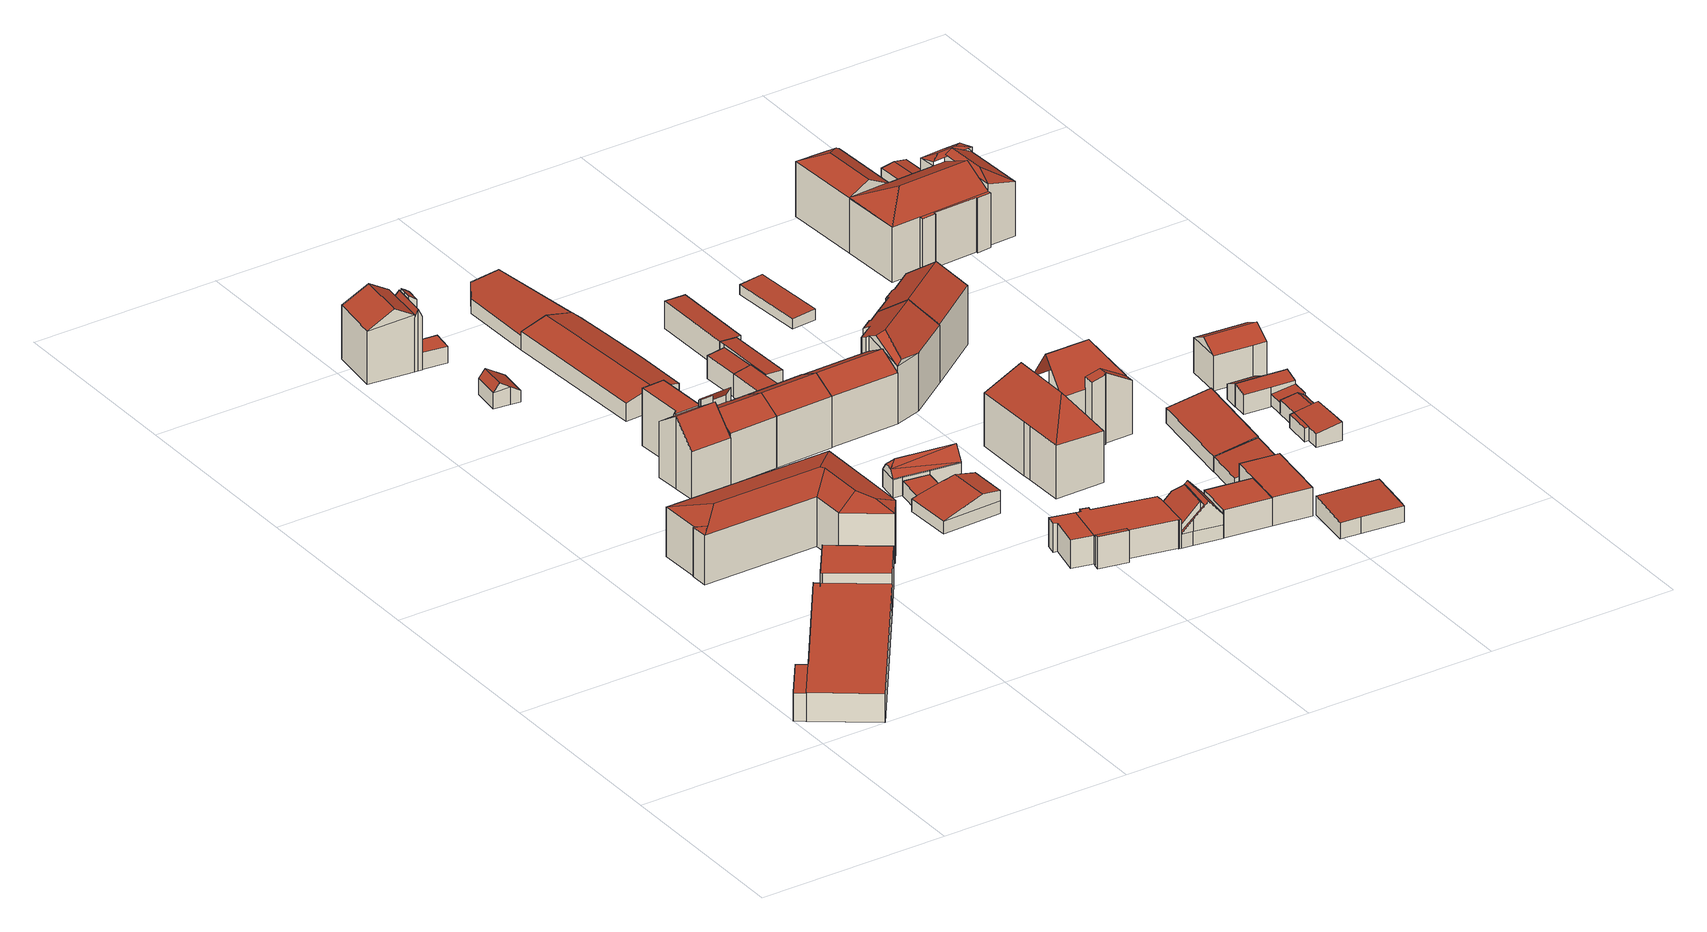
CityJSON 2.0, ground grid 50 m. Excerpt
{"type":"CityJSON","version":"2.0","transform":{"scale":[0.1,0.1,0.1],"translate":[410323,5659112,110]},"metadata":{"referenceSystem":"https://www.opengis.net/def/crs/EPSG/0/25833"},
"CityObjects":{
"building1":{"type":"Building","attributes":{"Gemeindeschluessel":14612000,"Geometrietyp2DReferenz":"3000","function":"31001_9998","roofType":"9999"},"children":["building1-1","building1-2","building1-3"]},
"building1-1":{"type":"BuildingPart","attributes":{"Dachtyp_tdc":"tdcPolyFlatRoof","Dachneigung":0,"QualitaetDacherkennung":51,"Geometrietyp2DReferenz":"3000","measuredHeight":7.37,"roofType":"1000"},"parents":["building1"],"geometry":[{"type":"MultiSurface","lod":"2","boundaries":[[[0,1,2,3]],[[1,4,5,2]],[[4,6,7,5]],[[6,4,1,0]],[[3,2,5,7]]],"semantics":{"surfaces":[{"type":"WallSurface"},{"type":"RoofSurface"},{"type":"GroundSurface"}],"values":[0,0,0,1,2]}}]},
"building1-2":{"type":"BuildingPart","attributes":{"Dachtyp_tdc":"tdcPolyFlatRoof","Dachneigung":0,"QualitaetDacherkennung":55,"Geometrietyp2DReferenz":"3000","measuredHeight":10.29,"roofType":"1000"},"parents":["building1"],"geometry":[{"type":"MultiSurface","lod":"2","boundaries":[[[8,9,10,11,12]],[[9,13,14,10]],[[13,15,16,17,14]],[[15,13,9,8]],[[11,10,14,17]]],"semantics":{"surfaces":[{"type":"WallSurface"},{"type":"RoofSurface"},{"type":"GroundSurface"}],"values":[0,0,0,1,2]}}]},
"building1-3":{"type":"BuildingPart","attributes":{"Dachtyp_tdc":"tdcPolyFlatRoof","Dachneigung":0,"QualitaetDacherkennung":50,"Geometrietyp2DReferenz":"3000","measuredHeight":7.53,"roofType":"1000"},"parents":["building1"],"geometry":[{"type":"MultiSurface","lod":"2","boundaries":[[[18,12,11,19]],[[16,20,21,17]],[[20,22,0,3,21]],[[23,18,19,7,6]],[[23,22,20,16,12,18]],[[19,11,17,21,3,7]]],"semantics":{"surfaces":[{"type":"WallSurface"},{"type":"RoofSurface"},{"type":"GroundSurface"}],"values":[0,0,0,0,1,2]}}]},
"building2":{"type":"Building","attributes":{"Dachtyp_tdc":"tdcFreeFormRoof","Gemeindeschluessel":14612000,"Dachneigung":15.35,"QualitaetDacherkennung":19,"Geometrietyp2DReferenz":"3000","measuredHeight":15.21,"function":"31001_9998","roofType":"5000"},"geometry":[{"type":"Solid","lod":"2","boundaries":[[[[24,25,26,27]],[[25,28,29,26]],[[28,30,31,29]],[[30,32,33,31]],[[32,34,35,33]],[[34,36,37,35]],[[36,38,39,37]],[[38,40,41,39]],[[42,43,38,36]],[[42,36,34]],[[44,45,46,43,42,34,32]],[[47,44,32,30]],[[48,47,30,28]],[[48,28,25]],[[45,44,47,48,25,24]],[[46,45,24,40]],[[43,46,40,38]],[[41,27,26,29,31,33,35,37,39]],[[40,24,27,41]]]],"semantics":{"surfaces":[{"type":"WallSurface"},{"type":"RoofSurface"},{"type":"GroundSurface"}],"values":[[0,0,0,0,0,0,0,0,1,1,1,1,1,1,1,1,1,2,0]]}}]},
"building3":{"type":"Building","attributes":{"Gemeindeschluessel":14612000,"Geometrietyp2DReferenz":"3000","function":"31001_9998","roofType":"9999"},"children":["building3-1","building3-2","building3-3"]},
"building3-1":{"type":"BuildingPart","attributes":{"Dachtyp_tdc":"tdcPolyFlatRoof","Dachneigung":35.26,"QualitaetDacherkennung":48,"Geometrietyp2DReferenz":"3000","measuredHeight":16.15,"roofType":"2100"},"parents":["building3"],"geometry":[{"type":"MultiSurface","lod":"2","boundaries":[[[49,50,51,52]],[[50,53,54,51]],[[53,55,56,57,54]],[[58,49,52,59]],[[58,55,53,50,49]],[[52,51,54,57,59]]],"semantics":{"surfaces":[{"type":"WallSurface"},{"type":"RoofSurface"},{"type":"GroundSurface"}],"values":[0,0,0,0,1,2]}}]},
"building3-2":{"type":"BuildingPart","attributes":{"Dachtyp_tdc":"tdcFreeFormRoof","Dachneigung":66.7,"QualitaetDacherkennung":34,"Geometrietyp2DReferenz":"3000","measuredHeight":16.42,"roofType":"5000"},"parents":["building3"],"geometry":[{"type":"MultiSurface","lod":"2","boundaries":[[[56,60,61,57]],[[60,62,63,61]],[[62,64,65,63]],[[66,67,59,68]],[[62,60,56,67,69]],[[67,66,69]],[[66,64,62,69]],[[59,57,61,63,65,68]]],"semantics":{"surfaces":[{"type":"WallSurface"},{"type":"RoofSurface"},{"type":"GroundSurface"}],"values":[0,0,0,0,1,1,1,2]}}]},
"building3-3":{"type":"BuildingPart","attributes":{"Dachtyp_tdc":"tdcGableRoof","Dachneigung":29.43,"QualitaetDacherkennung":71,"Geometrietyp2DReferenz":"3000","measuredHeight":18.12,"roofType":"3100"},"parents":["building3"],"geometry":[{"type":"MultiSurface","lod":"2","boundaries":[[[70,71,72,65,64]],[[71,73,74,72]],[[73,75,76,74]],[[71,70,77]],[[75,73,78]],[[70,75,78,77]],[[73,71,77,78]],[[76,68,65,72,74]]],"semantics":{"surfaces":[{"type":"WallSurface"},{"type":"RoofSurface"},{"type":"GroundSurface"}],"values":[0,0,0,0,0,1,1,2]}}]},
"building4":{"type":"Building","attributes":{"Dachtyp_tdc":"tdcFreeFormRoof","Gemeindeschluessel":14612000,"Dachneigung":32.2,"QualitaetDacherkennung":7,"Geometrietyp2DReferenz":"3000","measuredHeight":6.51,"function":"31001_9998","roofType":"5000"},"geometry":[{"type":"Solid","lod":"2","boundaries":[[[[79,80,81,82]],[[80,83,84,81]],[[83,85,86,84]],[[85,87,88,86]],[[87,79,82,88]],[[89,90,85,83]],[[80,79,87,90,89]],[[83,80,89]],[[87,85,90]],[[82,81,84,86,88]]]],"semantics":{"surfaces":[{"type":"WallSurface"},{"type":"RoofSurface"},{"type":"GroundSurface"}],"values":[[0,0,0,0,0,1,1,0,0,2]]}}]},
"building5":{"type":"Building","attributes":{"Gemeindeschluessel":14612000,"Geometrietyp2DReferenz":"3000","function":"31001_9998","roofType":"9999"},"children":["building5-1","building5-2"]},
"building5-1":{"type":"BuildingPart","attributes":{"Dachtyp_tdc":"tdcGableRoof","Dachneigung":48.45,"QualitaetDacherkennung":55,"Geometrietyp2DReferenz":"3000","measuredHeight":19.31,"roofType":"3100"},"parents":["building5"],"geometry":[{"type":"MultiSurface","lod":"2","boundaries":[[[91,92,93,94]],[[92,95,96,93]],[[95,97,98,96]],[[97,99,100,98]],[[99,101,102,100]],[[101,103,104,102]],[[103,105,106,104]],[[105,107,108,106]],[[103,101,99,97]],[[97,95,92,91,107,105,103]],[[94,93,96,98,100,102,104,106,108]]],"semantics":{"surfaces":[{"type":"WallSurface"},{"type":"RoofSurface"},{"type":"GroundSurface"}],"values":[0,0,0,0,0,0,0,0,1,1,2]}}]},
"building5-2":{"type":"BuildingPart","attributes":{"Dachtyp_tdc":"tdcPolyFlatRoof","Dachneigung":0,"QualitaetDacherkennung":70,"Geometrietyp2DReferenz":"3000","measuredHeight":15.2,"roofType":"1000"},"parents":["building5"],"geometry":[{"type":"MultiSurface","lod":"2","boundaries":[[[109,110,111,112]],[[110,113,91,94,111]],[[114,115,116,108,107]],[[115,117,118,116]],[[117,109,112,118]],[[117,115,114,113,110,109]],[[112,111,94,108,116,118]]],"semantics":{"surfaces":[{"type":"WallSurface"},{"type":"RoofSurface"},{"type":"GroundSurface"}],"values":[0,0,0,0,0,1,2]}}]},
"building6":{"type":"Building","attributes":{"Dachtyp_tdc":"tdcPolyFlatRoof","Gemeindeschluessel":14612000,"Dachneigung":0,"QualitaetDacherkennung":49,"Geometrietyp2DReferenz":"3000","measuredHeight":4.48,"function":"31001_9998","roofType":"1000"},"geometry":[{"type":"Solid","lod":"2","boundaries":[[[[119,120,121,122]],[[120,123,124,121]],[[123,125,126,124]],[[125,127,128,126]],[[127,129,130,128]],[[129,119,122,130]],[[129,127,125,123,120,119]],[[122,121,124,126,128,130]]]],"semantics":{"surfaces":[{"type":"WallSurface"},{"type":"RoofSurface"},{"type":"GroundSurface"}],"values":[[0,0,0,0,0,0,1,2]]}}]},
"building7":{"type":"Building","attributes":{"Gemeindeschluessel":14612000,"Geometrietyp2DReferenz":"3000","function":"31001_9998","roofType":"9999"},"children":["building7-1","building7-2"]},
"building7-1":{"type":"BuildingPart","attributes":{"Dachtyp_tdc":"tdcGableRoof","Dachneigung":29.51,"QualitaetDacherkennung":68,"Geometrietyp2DReferenz":"3000","measuredHeight":17.12,"roofType":"3100"},"parents":["building7"],"geometry":[{"type":"MultiSurface","lod":"2","boundaries":[[[131,132,133,134]],[[135,136,137,138]],[[136,139,140,137]],[[139,131,134,140]],[[139,141,142,131]],[[143,144,142,141,145]],[[136,145,141,139]],[[135,143,145,136]],[[131,142,144,132]],[[134,133,138,137,140]]],"semantics":{"surfaces":[{"type":"WallSurface"},{"type":"RoofSurface"},{"type":"GroundSurface"}],"values":[0,0,0,0,1,1,0,0,0,2]}}]},
"building7-2":{"type":"BuildingPart","attributes":{"Dachtyp_tdc":"tdcPolyFlatRoof","Dachneigung":58.01,"QualitaetDacherkennung":42,"Geometrietyp2DReferenz":"3000","measuredHeight":17.33,"roofType":"2100"},"parents":["building7"],"geometry":[{"type":"MultiSurface","lod":"2","boundaries":[[[146,147,148,133,132,144]],[[147,149,150,148]],[[149,151,152,150]],[[151,153,154,152]],[[153,155,156,154]],[[155,157,143,135,138,156]],[[155,153,151,149,147,146,157]],[[138,133,148,150,152,154,156]]],"semantics":{"surfaces":[{"type":"WallSurface"},{"type":"RoofSurface"},{"type":"GroundSurface"}],"values":[0,0,0,0,0,0,1,2]}}]},
"building8":{"type":"Building","attributes":{"Dachtyp_tdc":"tdcGableRoof","Gemeindeschluessel":14612000,"Dachneigung":13.89,"QualitaetDacherkennung":89,"Geometrietyp2DReferenz":"3000","measuredHeight":6.75,"function":"31001_2000","roofType":"3100"},"geometry":[{"type":"Solid","lod":"2","boundaries":[[[[158,159,160,161]],[[159,162,163,160]],[[162,164,165,163]],[[164,166,167,165]],[[166,168,169,167]],[[168,170,171,169]],[[170,172,173,171]],[[172,174,175,173]],[[174,158,161,175]],[[170,168,166,164,162,159,158]],[[158,174,172,170]],[[161,160,163,165,167,169,171,173,175]]]],"semantics":{"surfaces":[{"type":"WallSurface"},{"type":"RoofSurface"},{"type":"GroundSurface"}],"values":[[0,0,0,0,0,0,0,0,0,1,1,2]]}}]},
"building9":{"type":"Building","attributes":{"Dachtyp_tdc":"tdcGableRoof","Gemeindeschluessel":14612000,"Dachneigung":28.74,"QualitaetDacherkennung":73,"Geometrietyp2DReferenz":"3000","measuredHeight":16.98,"function":"31001_9998","roofType":"3100"},"geometry":[{"type":"Solid","lod":"2","boundaries":[[[[176,139,140,177]],[[139,136,137,140]],[[136,178,179,137]],[[178,176,177,179]],[[136,139,180]],[[176,178,181]],[[139,176,181,180]],[[178,136,180,181]],[[177,140,137,179]]]],"semantics":{"surfaces":[{"type":"WallSurface"},{"type":"RoofSurface"},{"type":"GroundSurface"}],"values":[[0,0,0,0,0,0,1,1,2]]}}]},
"building10":{"type":"Building","attributes":{"Gemeindeschluessel":14612000,"Geometrietyp2DReferenz":"3000","function":"31001_9998","roofType":"9999"},"children":["building10-1","building10-2"]},
"building10-1":{"type":"BuildingPart","attributes":{"Dachtyp_tdc":"tdcGableRoof","Dachneigung":18.7,"QualitaetDacherkennung":19,"Geometrietyp2DReferenz":"3000","measuredHeight":7.02,"roofType":"3100"},"parents":["building10"],"geometry":[{"type":"MultiSurface","lod":"2","boundaries":[[[182,183,184,185]],[[183,186,187,184]],[[186,188,189,187]],[[190,191,192,193]],[[191,182,185,192]],[[194,195,196,197]],[[183,196,195,198,199,200,186]],[[186,200,188]],[[201,198,190]],[[190,198,195,194,191]],[[182,197,196,183]],[[191,194,197,182]],[[185,184,187,189,193,192]]],"semantics":{"surfaces":[{"type":"WallSurface"},{"type":"RoofSurface"},{"type":"GroundSurface"}],"values":[0,0,0,0,0,1,1,0,0,0,0,0,2]}}]},
"building10-2":{"type":"BuildingPart","attributes":{"Dachtyp_tdc":"tdcPolyFlatRoof","Dachneigung":0,"QualitaetDacherkennung":74,"Geometrietyp2DReferenz":"3000","measuredHeight":3.91,"roofType":"1000"},"parents":["building10"],"geometry":[{"type":"MultiSurface","lod":"2","boundaries":[[[202,201,190,193,203]],[[204,205,206,189,188,200]],[[205,202,203,206]],[[205,204,199,201,202]],[[203,193,189,206]]],"semantics":{"surfaces":[{"type":"WallSurface"},{"type":"RoofSurface"},{"type":"GroundSurface"}],"values":[0,0,0,1,2]}}]},
"building11":{"type":"Building","attributes":{"Dachtyp_tdc":"tdcPolyFlatRoof","Gemeindeschluessel":14612000,"Dachneigung":4.28,"QualitaetDacherkennung":94,"Geometrietyp2DReferenz":"3000","measuredHeight":4.83,"function":"31001_2000","roofType":"2100"},"geometry":[{"type":"Solid","lod":"2","boundaries":[[[[207,208,209,175]],[[208,210,211,209]],[[210,212,213,211]],[[212,214,215,213]],[[214,216,160,215]],[[216,207,175,160]],[[216,214,212,210,208,207]],[[175,209,211,213,215,160]]]],"semantics":{"surfaces":[{"type":"WallSurface"},{"type":"RoofSurface"},{"type":"GroundSurface"}],"values":[[0,0,0,0,0,0,1,2]]}}]},
"building12":{"type":"Building","attributes":{"Dachtyp_tdc":"tdcGableAndHippedGRoof","Gemeindeschluessel":14612000,"Dachneigung":52.35,"QualitaetDacherkennung":78,"Geometrietyp2DReferenz":"3000","measuredHeight":8.49,"function":"31001_9998","roofType":"9999"},"geometry":[{"type":"Solid","lod":"2","boundaries":[[[[217,218,219,220]],[[218,221,222,219]],[[221,223,224,222]],[[223,225,226,224]],[[225,227,228,226]],[[227,217,220,228]],[[229,230,231,232]],[[233,231,230]],[[234,233,230]],[[234,230,235,236,237]],[[232,231,233]],[[232,233,238]],[[238,223,232]],[[223,238,225]],[[225,238,233,234,227]],[[218,236,235,221]],[[217,237,236,218]],[[221,235,230,229,232,223]],[[227,234,237,217]],[[220,219,222,224,226,228]]]],"semantics":{"surfaces":[{"type":"WallSurface"},{"type":"RoofSurface"},{"type":"GroundSurface"}],"values":[[0,0,0,0,0,0,1,1,1,1,1,1,1,0,0,0,0,0,0,2]]}}]},
"building13":{"type":"Building","attributes":{"Dachtyp_tdc":"tdcPolyFlatRoof","Gemeindeschluessel":14612000,"Dachneigung":9.08,"QualitaetDacherkennung":80,"Geometrietyp2DReferenz":"3000","measuredHeight":6.91,"function":"31001_9998","roofType":"2100"},"geometry":[{"type":"Solid","lod":"2","boundaries":[[[[239,240,241,242,243]],[[244,245,246,247,248]],[[248,247,240,239]],[[247,246,241,240]],[[246,245,242,241]],[[245,244,243,242]],[[244,248,239,243]]]],"semantics":{"surfaces":[{"type":"GroundSurface"},{"type":"RoofSurface"},{"type":"WallSurface"}],"values":[[0,1,2,2,2,2,2]]}}]},
"building14":{"type":"Building","attributes":{"Dachtyp_tdc":"tdcPolyFlatRoof","Gemeindeschluessel":14612000,"Dachneigung":6.64,"QualitaetDacherkennung":86,"Geometrietyp2DReferenz":"3000","measuredHeight":6.67,"function":"31001_9998","roofType":"2100"},"geometry":[{"type":"Solid","lod":"2","boundaries":[[[[249,250,251,252]],[[250,253,254,251]],[[253,255,256,254]],[[255,249,252,256]],[[255,253,250,249]],[[252,251,254,256]]]],"semantics":{"surfaces":[{"type":"WallSurface"},{"type":"RoofSurface"},{"type":"GroundSurface"}],"values":[[0,0,0,0,1,2]]}}]},
"building15":{"type":"Building","attributes":{"Dachtyp_tdc":"tdcFreeFormRoof","Gemeindeschluessel":14612000,"Dachneigung":28.83,"QualitaetDacherkennung":80,"Geometrietyp2DReferenz":"3000","measuredHeight":16.9,"function":"31001_9998","roofType":"5000"},"geometry":[{"type":"Solid","lod":"2","boundaries":[[[[257,258,259,260]],[[258,261,262,259]],[[261,263,264,262]],[[263,265,266,264]],[[265,267,268,266]],[[267,257,260,268]],[[258,257,269,270]],[[269,267,265,263,261,270]],[[261,258,270]],[[257,267,269]],[[260,259,262,264,266,268]]]],"semantics":{"surfaces":[{"type":"WallSurface"},{"type":"RoofSurface"},{"type":"GroundSurface"}],"values":[[0,0,0,0,0,0,1,1,0,0,2]]}}]},
"building16":{"type":"Building","attributes":{"Dachtyp_tdc":"tdcPolyFlatRoof","Gemeindeschluessel":14612000,"Dachneigung":5,"QualitaetDacherkennung":82,"Geometrietyp2DReferenz":"3000","measuredHeight":7.32,"function":"31001_9998","roofType":"2100"},"geometry":[{"type":"Solid","lod":"2","boundaries":[[[[271,272,273,241]],[[272,274,275,273]],[[274,276,277,275]],[[276,278,279,277]],[[278,280,242,279]],[[280,271,241,242]],[[280,278,276,274,272,271]],[[241,273,275,277,279,242]]]],"semantics":{"surfaces":[{"type":"WallSurface"},{"type":"RoofSurface"},{"type":"GroundSurface"}],"values":[[0,0,0,0,0,0,1,2]]}}]},
"building17":{"type":"Building","attributes":{"name":"Bibliothek Pieschen","Gemeindeschluessel":14612000,"Geometrietyp2DReferenz":"3000","function":"31001_9998","roofType":"9999"},"children":["building17-1","building17-2","building17-3","building17-4"]},
"building17-1":{"type":"BuildingPart","attributes":{"Dachtyp_tdc":"tdcPolyFlatRoof","Dachneigung":0,"QualitaetDacherkennung":75,"Geometrietyp2DReferenz":"3000","measuredHeight":7.59,"roofType":"1000"},"parents":["building17"],"geometry":[{"type":"MultiSurface","lod":"2","boundaries":[[[281,282,283,284,285,286,287,288,289,290,291,292,293,294,295]],[[296,297,282,281]],[[297,298,283,282]],[[298,299,284,283]],[[300,301,286,285]],[[302,288,287,303]],[[302,304,289,288]],[[304,305,290,289]],[[305,306,291,290]],[[306,307,292,291]],[[307,308,309,293,292]],[[310,311,295,294,312]],[[311,296,281,295]],[[311,310,308,307,306,305,304,302,303,301,300,299,298,297,296]]],"semantics":{"surfaces":[{"type":"GroundSurface"},{"type":"WallSurface"},{"type":"RoofSurface"}],"values":[0,1,1,1,1,1,1,1,1,1,1,1,1,2]}}]},
"building17-2":{"type":"BuildingPart","attributes":{"Dachtyp_tdc":"tdcPolyFlatRoof","Dachneigung":9.78,"QualitaetDacherkennung":57,"Geometrietyp2DReferenz":"3000","measuredHeight":8.46,"roofType":"2100"},"parents":["building17"],"geometry":[{"type":"MultiSurface","lod":"2","boundaries":[[[313,314,315,316]],[[314,317,300,285,315]],[[318,313,316,284,299]],[[318,317,314,313]],[[316,315,285,284]]],"semantics":{"surfaces":[{"type":"WallSurface"},{"type":"RoofSurface"},{"type":"GroundSurface"}],"values":[0,0,0,1,2]}}]},
"building17-3":{"type":"BuildingPart","attributes":{"Dachtyp_tdc":"tdcPolyFlatRoof","Dachneigung":0,"QualitaetDacherkennung":59,"Geometrietyp2DReferenz":"3000","measuredHeight":7.58,"roofType":"1000"},"parents":["building17"],"geometry":[{"type":"MultiSurface","lod":"2","boundaries":[[[319,320,321,322]],[[320,303,287,321]],[[301,323,324,286]],[[301,303,320,319,325,326,323]],[[325,319,322,327]],[[324,328,327,322,321,287,286]],[[323,326,328,324]],[[326,325,327,328]]],"semantics":{"surfaces":[{"type":"WallSurface"},{"type":"RoofSurface"},{"type":"GroundSurface"}],"values":[0,0,0,1,0,2,0,0]}}]},
"building17-4":{"type":"BuildingPart","attributes":{"Dachtyp_tdc":"tdcGableRoof","Dachneigung":45.31,"QualitaetDacherkennung":50,"Geometrietyp2DReferenz":"3000","measuredHeight":10.66,"roofType":"3100"},"parents":["building17"],"geometry":[{"type":"MultiSurface","lod":"2","boundaries":[[[329,330,331,332]],[[330,333,334,331]],[[333,312,294,334]],[[309,335,336,293]],[[335,329,332,336]],[[337,338,339,340,341]],[[312,342,340,339,309]],[[333,342,312]],[[330,341,340,342,333]],[[329,337,341,330]],[[335,338,337,329]],[[309,339,338,335]],[[332,331,334,294,293,336]]],"semantics":{"surfaces":[{"type":"WallSurface"},{"type":"RoofSurface"},{"type":"GroundSurface"}],"values":[0,0,0,0,0,1,1,0,0,0,0,0,2]}}]},
"building18":{"type":"Building","attributes":{"Dachtyp_tdc":"tdcPolyFlatRoof","Gemeindeschluessel":14612000,"Dachneigung":4.01,"QualitaetDacherkennung":80,"Geometrietyp2DReferenz":"3000","measuredHeight":7.22,"function":"31001_9998","roofType":"2100"},"geometry":[{"type":"Solid","lod":"2","boundaries":[[[[274,343,344,345]],[[343,346,347,344]],[[346,348,349,347]],[[348,350,351,349]],[[350,274,345,351]],[[350,348,346,343,274]],[[345,344,347,349,351]]]],"semantics":{"surfaces":[{"type":"WallSurface"},{"type":"RoofSurface"},{"type":"GroundSurface"}],"values":[[0,0,0,0,0,1,2]]}}]},
"building19":{"type":"Building","attributes":{"Dachtyp_tdc":"tdcGableRoof","Gemeindeschluessel":14612000,"Dachneigung":12.4,"QualitaetDacherkennung":72,"Geometrietyp2DReferenz":"3000","measuredHeight":4.33,"function":"31001_9998","roofType":"3100"},"geometry":[{"type":"Solid","lod":"2","boundaries":[[[[352,353,354,355]],[[353,356,357,354]],[[356,358,359,357]],[[358,360,361,359]],[[360,362,363,361]],[[362,364,365,363]],[[364,366,367,365]],[[366,368,369,367]],[[368,370,371,369]],[[370,372,373,371]],[[372,374,375,373]],[[368,366,364,362,360,358]],[[358,356,353,352,376,374,372,370,368]],[[375,377,355,354,357,359,361,363,365,367,369,371,373]],[[374,376,377,375]],[[376,352,355,377]]]],"semantics":{"surfaces":[{"type":"WallSurface"},{"type":"RoofSurface"},{"type":"GroundSurface"}],"values":[[0,0,0,0,0,0,0,0,0,0,0,1,1,2,0,0]]}}]},
"building20":{"type":"Building","attributes":{"Gemeindeschluessel":14612000,"Dachneigung":41.87,"Dachorientierung":-170.55,"MittlereTraufHoehe":119.66,"QualitaetDacherkennung":64,"ObjektHoehe":10.63,"BodenHoehe":113.07,"Geometrietyp2DReferenz":"3000","AbsoluteHoehe":123.7,"Dachflaeche":171.8,"measuredHeight":10.63,"function":"31001_9998","roofType":"5000","storeysAboveGround":4},"geometry":[{"type":"MultiSurface","lod":"2","boundaries":[[[378,379,380,381]],[[379,382,383,380]],[[382,384,385,383]],[[384,386,387,385]],[[386,388,389,387]],[[388,390,391,389]],[[390,392,393,391]],[[392,394,395,393]],[[394,396,397,395]],[[396,398,399,397]],[[398,378,381,399]],[[400,378,398,396,394,392]],[[400,386,384,382,379,378]],[[400,392,390,388,386]],[[381,380,383,385,387,389,391,393,395,397,399]]],"semantics":{"surfaces":[{"type":"WallSurface"},{"type":"RoofSurface"},{"type":"GroundSurface"}],"values":[0,0,0,0,0,0,0,0,0,0,0,1,1,1,2]}}]},
"building21":{"type":"Building","attributes":{"Dachtyp_tdc":"tdcFreeFormRoof","Gemeindeschluessel":14612000,"Dachneigung":33.89,"QualitaetDacherkennung":66,"Geometrietyp2DReferenz":"3000","measuredHeight":20.44,"function":"31001_9998","roofType":"5000"},"geometry":[{"type":"Solid","lod":"2","boundaries":[[[[401,402,403,404]],[[402,405,406,403]],[[405,407,260,406]],[[407,408,268,260]],[[408,409,266,268]],[[409,410,411,266]],[[410,412,413,411]],[[412,414,415,413]],[[414,416,417,415]],[[416,418,419,417]],[[418,420,421,419]],[[420,401,404,421]],[[407,422,423,424]],[[405,402,425,423,422]],[[418,416,414,412,410,409,408,424,423,425,401,420]],[[407,405,422]],[[408,407,424]],[[402,401,425]],[[404,403,406,260,268,266,411,413,415,417,419,421]]]],"semantics":{"surfaces":[{"type":"WallSurface"},{"type":"RoofSurface"},{"type":"GroundSurface"}],"values":[[0,0,0,0,0,0,0,0,0,0,0,0,1,1,1,0,0,0,2]]}}]},
"building22":{"type":"Building","attributes":{"name":"Bibliothek Pieschen","Dachtyp_tdc":"tdcPolyFlatRoof","Gemeindeschluessel":14612000,"Dachneigung":0,"QualitaetDacherkennung":82,"Geometrietyp2DReferenz":"3000","measuredHeight":7.51,"function":"31001_9998","roofType":"1000"},"geometry":[{"type":"Solid","lod":"2","boundaries":[[[[426,427,428,429]],[[427,430,431,428]],[[430,432,433,431]],[[432,434,435,433]],[[434,426,429,435]],[[434,432,430,427,426]],[[429,428,431,433,435]]]],"semantics":{"surfaces":[{"type":"WallSurface"},{"type":"RoofSurface"},{"type":"GroundSurface"}],"values":[[0,0,0,0,0,1,2]]}}]},
"building23":{"type":"Building","attributes":{"name":"Stadtbezirksamt Pieschen","Gemeindeschluessel":14612000,"Geometrietyp2DReferenz":"3000","function":"31001_3012","roofType":"9999"},"children":["building23-1","building23-2","building23-3","building23-4"]},
"building23-1":{"type":"BuildingPart","attributes":{"Dachtyp_tdc":"tdcHipRoof","Dachneigung":53.36,"QualitaetDacherkennung":40,"Geometrietyp2DReferenz":"3000","measuredHeight":22.65,"roofType":"3200"},"parents":["building23"],"geometry":[{"type":"MultiSurface","lod":"2","boundaries":[[[436,437,438,439]],[[437,440,441,438]],[[440,442,443,441]],[[442,444,445,443]],[[444,446,447,448,445]],[[449,450,451,452]],[[450,436,439,451]],[[453,446,444,442,454]],[[436,450,455]],[[442,440,437,436,455,454]],[[450,449,456,453,454,455]],[[439,438,441,443,445,448,457,458,452,451]]],"semantics":{"surfaces":[{"type":"WallSurface"},{"type":"RoofSurface"},{"type":"GroundSurface"}],"values":[0,0,0,0,0,0,0,1,1,1,1,2]}}]},
"building23-2":{"type":"BuildingPart","attributes":{"Dachtyp_tdc":"tdcHipAndGableRoof","Dachneigung":51.74,"QualitaetDacherkennung":59,"Geometrietyp2DReferenz":"3000","measuredHeight":22.66,"roofType":"5000"},"parents":["building23"],"geometry":[{"type":"MultiSurface","lod":"2","boundaries":[[[459,460,461]],[[459,462,463,460]],[[462,464,465,466,463]],[[467,468,449,452,469]],[[464,462,470]],[[462,459,471,472,470]],[[472,468,467,473,474,464,470]],[[458,457,460,463,466,475,469,452]]],"semantics":{"surfaces":[{"type":"WallSurface"},{"type":"RoofSurface"},{"type":"GroundSurface"}],"values":[0,0,0,0,1,1,1,2]}}]},
"building23-3":{"type":"BuildingPart","attributes":{"Dachtyp_tdc":"tdcPolyFlatRoof","Dachneigung":0,"QualitaetDacherkennung":0,"Geometrietyp2DReferenz":"3000","measuredHeight":3,"roofType":"9999"},"parents":["building23"],"geometry":[{"type":"MultiSurface","lod":"2","boundaries":[[[476,477,447,478,461,479]],[[479,461,460,480]],[[447,477,445,448]],[[477,476,481,445]],[[476,479,480,481]],[[480,460,457,448,445,481]],[[448,457,478,447]],[[457,460,461,478]]],"semantics":{"surfaces":[{"type":"RoofSurface"},{"type":"WallSurface"},{"type":"GroundSurface"},{"type":"ClosureSurface","isClosure":"1","QuelleClosure":"LoD1Solid"}],"values":[0,1,1,1,1,2,3,3]}}]},
"building23-4":{"type":"BuildingPart","attributes":{"Dachtyp_tdc":"tdcGableRoof","Dachneigung":31.24,"QualitaetDacherkennung":18,"Geometrietyp2DReferenz":"3000","measuredHeight":18.55,"roofType":"3100"},"parents":["building23"],"geometry":[{"type":"MultiSurface","lod":"2","boundaries":[[[482,483,467,469,484]],[[465,485,486,466]],[[485,487,488,486]],[[487,489,490,488]],[[489,491,492,490]],[[491,482,484,492]],[[487,485,465,474,493]],[[493,483,482,491,489,487]],[[484,469,475,466,486,488,490,492]]],"semantics":{"surfaces":[{"type":"WallSurface"},{"type":"RoofSurface"},{"type":"GroundSurface"}],"values":[0,0,0,0,0,0,1,1,2]}}]},
"building24":{"type":"Building","attributes":{"Dachtyp_tdc":"tdcPolyFlatRoof","Gemeindeschluessel":14612000,"Dachneigung":2.86,"QualitaetDacherkennung":73,"Geometrietyp2DReferenz":"3000","measuredHeight":2.99,"function":"31001_9998","roofType":"2100"},"geometry":[{"type":"Solid","lod":"2","boundaries":[[[[494,495,496,497]],[[498,499,500,501]],[[497,496,499,498]],[[496,495,500,499]],[[495,494,501,500]],[[494,497,498,501]]]],"semantics":{"surfaces":[{"type":"RoofSurface"},{"type":"GroundSurface"},{"type":"WallSurface"}],"values":[[0,1,2,2,2,2]]}}]},
"building25":{"type":"Building","attributes":{"Dachtyp_tdc":"tdcPolyFlatRoof","Gemeindeschluessel":14612000,"Dachneigung":0,"QualitaetDacherkennung":90,"Geometrietyp2DReferenz":"3000","measuredHeight":7.54,"function":"31001_9998","roofType":"1000"},"geometry":[{"type":"Solid","lod":"2","boundaries":[[[[502,503,433,435]],[[503,504,505,433]],[[504,506,507,505]],[[506,508,509,507]],[[508,502,435,509]],[[508,506,504,503,502]],[[435,433,505,507,509]]]],"semantics":{"surfaces":[{"type":"WallSurface"},{"type":"RoofSurface"},{"type":"GroundSurface"}],"values":[[0,0,0,0,0,1,2]]}}]},
"building26":{"type":"Building","attributes":{"name":"Polizeirevier Dresden-West","Dachtyp_tdc":"tdcGableRoof","Gemeindeschluessel":14612000,"Dachneigung":31.98,"QualitaetDacherkennung":69,"Geometrietyp2DReferenz":"3000","measuredHeight":20.36,"function":"31001_3071","roofType":"3100"},"geometry":[{"type":"Solid","lod":"2","boundaries":[[[[510,511,512,513]],[[511,514,515,512]],[[514,516,517,515]],[[516,518,519,517]],[[518,520,521,519]],[[520,522,523,521]],[[522,524,525,523]],[[524,401,526,525]],[[401,527,528,526]],[[527,510,513,528]],[[524,522,520,518]],[[518,516,514,511,510,527,401,524]],[[513,512,515,517,519,521,523,525,526,528]]]],"semantics":{"surfaces":[{"type":"WallSurface"},{"type":"RoofSurface"},{"type":"GroundSurface"}],"values":[[0,0,0,0,0,0,0,0,0,0,1,1,2]]}}]},
"building27":{"type":"Building","attributes":{"Dachtyp_tdc":"tdcPolyFlatRoof","Gemeindeschluessel":14612000,"Dachneigung":10.3,"QualitaetDacherkennung":85,"Geometrietyp2DReferenz":"3000","measuredHeight":6.07,"function":"31001_9998","roofType":"2100"},"geometry":[{"type":"Solid","lod":"2","boundaries":[[[[529,530,531,532]],[[530,533,534,531]],[[533,535,536,534]],[[535,537,538,536]],[[537,529,532,538]],[[537,535,533,530,529]],[[532,531,534,536,538]]]],"semantics":{"surfaces":[{"type":"WallSurface"},{"type":"RoofSurface"},{"type":"GroundSurface"}],"values":[[0,0,0,0,0,1,2]]}}]},
"building28":{"type":"Building","attributes":{"Dachtyp_tdc":"tdcPolyFlatRoof","Gemeindeschluessel":14612000,"Dachneigung":3.94,"QualitaetDacherkennung":81,"Geometrietyp2DReferenz":"3000","measuredHeight":5.09,"function":"31001_9998","roofType":"2100"},"geometry":[{"type":"Solid","lod":"2","boundaries":[[[[539,540,541,542]],[[540,543,544,541]],[[543,545,546,544]],[[545,547,548,546]],[[547,549,550,548]],[[549,539,542,550]],[[549,547,545,543,540,539]],[[542,541,544,546,548,550]]]],"semantics":{"surfaces":[{"type":"WallSurface"},{"type":"RoofSurface"},{"type":"GroundSurface"}],"values":[[0,0,0,0,0,0,1,2]]}}]},
"building29":{"type":"Building","attributes":{"Dachtyp_tdc":"tdcPolyFlatRoof","Gemeindeschluessel":14612000,"Dachneigung":11.25,"QualitaetDacherkennung":90,"Geometrietyp2DReferenz":"3000","measuredHeight":6.41,"function":"31001_9998","roofType":"2100"},"geometry":[{"type":"Solid","lod":"2","boundaries":[[[[551,552,553,554]],[[552,555,556,553]],[[555,530,557,556]],[[530,551,554,557]],[[530,555,552,551]],[[554,553,556,557]]]],"semantics":{"surfaces":[{"type":"WallSurface"},{"type":"RoofSurface"},{"type":"GroundSurface"}],"values":[[0,0,0,0,1,2]]}}]},
"building30":{"type":"Building","attributes":{"Gemeindeschluessel":14612000,"Geometrietyp2DReferenz":"3000","function":"31001_9998","roofType":"9999"},"children":["building30-1","building30-2","building30-3"]},
"building30-1":{"type":"BuildingPart","attributes":{"Dachtyp_tdc":"tdcGableRoof","Dachneigung":10.4,"QualitaetDacherkennung":33,"Geometrietyp2DReferenz":"3000","measuredHeight":4.52,"roofType":"3100"},"parents":["building30"],"geometry":[{"type":"MultiSurface","lod":"2","boundaries":[[[558,559,560]],[[558,561,562,559]],[[561,563,564,562]],[[563,565,566,564]],[[565,567,568,566]],[[567,569,570,568]],[[565,563,561,558,561,571]],[[571,572,569,567,565]],[[573,562,559,562,564,566,568,570]]],"semantics":{"surfaces":[{"type":"WallSurface"},{"type":"RoofSurface"},{"type":"GroundSurface"}],"values":[0,0,0,0,0,0,1,1,2]}}]},
"building30-2":{"type":"BuildingPart","attributes":{"Dachtyp_tdc":"tdcPolyFlatRoof","Dachneigung":10.91,"QualitaetDacherkennung":91,"Geometrietyp2DReferenz":"3000","measuredHeight":4.85,"roofType":"2100"},"parents":["building30"],"geometry":[{"type":"MultiSurface","lod":"2","boundaries":[[[574,575,576,570,569]],[[575,577,578,576]],[[577,579,580,578]],[[560,581,579,577,575,574,572,571,582]],[[579,581,583,580]],[[570,576,578,580,583,559,562,573]]],"semantics":{"surfaces":[{"type":"WallSurface"},{"type":"RoofSurface"},{"type":"GroundSurface"}],"values":[0,0,0,1,0,2]}}]},
"building30-3":{"type":"BuildingPart","attributes":{"Dachtyp_tdc":"tdcPolyFlatRoof","Dachneigung":11.11,"QualitaetDacherkennung":73,"Geometrietyp2DReferenz":"3000","measuredHeight":3.65,"roofType":"2100"},"parents":["building30"],"geometry":[{"type":"MultiSurface","lod":"2","boundaries":[[[584,585,586,587]],[[585,558,559,586]],[[588,584,587,583,581]],[[588,558,585,584]],[[587,586,559,583]]],"semantics":{"surfaces":[{"type":"WallSurface"},{"type":"RoofSurface"},{"type":"GroundSurface"}],"values":[0,0,0,1,2]}}]},
"building31":{"type":"Building","attributes":{"Dachtyp_tdc":"tdcPolyFlatRoof","Gemeindeschluessel":14612000,"Dachneigung":27.56,"QualitaetDacherkennung":80,"Geometrietyp2DReferenz":"3000","measuredHeight":6.09,"function":"31001_9998","roofType":"2100"},"geometry":[{"type":"Solid","lod":"2","boundaries":[[[[589,590,591,592]],[[590,593,594,591]],[[593,595,596,594]],[[595,589,592,596]],[[595,593,590,589]],[[592,591,594,596]]]],"semantics":{"surfaces":[{"type":"WallSurface"},{"type":"RoofSurface"},{"type":"GroundSurface"}],"values":[[0,0,0,0,1,2]]}}]},
"building32":{"type":"Building","attributes":{"Dachtyp_tdc":"tdcPolyFlatRoof","Gemeindeschluessel":14612000,"Dachneigung":14.97,"QualitaetDacherkennung":76,"Geometrietyp2DReferenz":"3000","measuredHeight":6.11,"function":"31001_9998","roofType":"2100"},"geometry":[{"type":"Solid","lod":"2","boundaries":[[[[597,598,599,600]],[[598,601,602,599]],[[601,603,604,602]],[[603,605,606,604]],[[605,607,608,606]],[[607,609,610,608]],[[609,597,600,610]],[[609,607,605,603,601,598,597]],[[600,599,602,604,606,608,610]]]],"semantics":{"surfaces":[{"type":"WallSurface"},{"type":"RoofSurface"},{"type":"GroundSurface"}],"values":[[0,0,0,0,0,0,0,1,2]]}}]},
"building33":{"type":"Building","attributes":{"Dachtyp_tdc":"tdcPolyFlatRoof","Gemeindeschluessel":14612000,"Dachneigung":7.5,"QualitaetDacherkennung":78,"Geometrietyp2DReferenz":"3000","measuredHeight":3.76,"function":"31001_9998","roofType":"2100"},"geometry":[{"type":"Solid","lod":"2","boundaries":[[[[611,612,564,568]],[[612,613,614,564]],[[613,615,616,614]],[[615,617,618,616]],[[617,619,620,618]],[[619,611,568,620]],[[619,617,615,613,612,611]],[[568,564,614,616,618,620]]]],"semantics":{"surfaces":[{"type":"WallSurface"},{"type":"RoofSurface"},{"type":"GroundSurface"}],"values":[[0,0,0,0,0,0,1,2]]}}]},
"building34":{"type":"Building","attributes":{"Dachtyp_tdc":"tdcPolyFlatRoof","Gemeindeschluessel":14612000,"Dachneigung":31.78,"QualitaetDacherkennung":52,"Geometrietyp2DReferenz":"3000","measuredHeight":4.9,"function":"31001_9998","roofType":"2100"},"geometry":[{"type":"Solid","lod":"2","boundaries":[[[[621,622,623,624]],[[622,625,626,623]],[[625,627,628,626]],[[627,629,630,628]],[[629,631,632,630]],[[631,633,634,632]],[[633,621,624,634]],[[633,631,629,627,625,622,621]],[[624,623,626,628,630,632,634]]]],"semantics":{"surfaces":[{"type":"WallSurface"},{"type":"RoofSurface"},{"type":"GroundSurface"}],"values":[[0,0,0,0,0,0,0,1,2]]}}]},
"building35":{"type":"Building","attributes":{"Dachtyp_tdc":"tdcFreeFormRoof","Gemeindeschluessel":14612000,"Dachneigung":29.33,"QualitaetDacherkennung":76,"Geometrietyp2DReferenz":"3000","measuredHeight":11.94,"function":"31001_9998","roofType":"5000"},"geometry":[{"type":"Solid","lod":"2","boundaries":[[[[635,636,637,638]],[[636,639,640,637]],[[639,641,642,640]],[[641,643,644,642]],[[643,635,638,644]],[[645,643,641,646]],[[636,635,645,646,639]],[[635,643,645]],[[641,639,646]],[[638,637,640,642,644]]]],"semantics":{"surfaces":[{"type":"WallSurface"},{"type":"RoofSurface"},{"type":"GroundSurface"}],"values":[[0,0,0,0,0,1,1,0,0,2]]}}]},
"building36":{"type":"Building","attributes":{"name":"26. Grundschule Am Markusplatz Dresden","Gemeindeschluessel":14612000,"Geometrietyp2DReferenz":"3000","function":"31001_3021","roofType":"9999"},"children":["building36-1","building36-2","building36-3","building36-4","building36-5","building36-6"]},
"building36-1":{"type":"BuildingPart","attributes":{"Dachtyp_tdc":"tdcGableRoof","Dachneigung":10.01,"QualitaetDacherkennung":84,"Geometrietyp2DReferenz":"3000","measuredHeight":5.5,"roofType":"3100"},"parents":["building36"],"geometry":[{"type":"MultiSurface","lod":"2","boundaries":[[[647,648,649,650]],[[651,652,653,654]],[[652,647,650,653]],[[647,652,655]],[[648,647,655,656]],[[652,651,656,655]],[[650,649,654,653]]],"semantics":{"surfaces":[{"type":"WallSurface"},{"type":"RoofSurface"},{"type":"GroundSurface"}],"values":[0,0,0,0,1,1,2]}}]},
"building36-2":{"type":"BuildingPart","attributes":{"Dachtyp_tdc":"tdcPolyFlatRoof","Dachneigung":0,"QualitaetDacherkennung":14,"Geometrietyp2DReferenz":"3000","measuredHeight":14.53,"roofType":"1000"},"parents":["building36"],"geometry":[{"type":"MultiSurface","lod":"2","boundaries":[[[657,658,659,660,661,662,663,664]],[[665,666,667,668,669,670,671,672]],[[662,667,666,663]],[[662,661,668,667]],[[661,660,669,668]],[[660,659,670,669]],[[659,658,671,670]],[[658,657,672,671]],[[657,664,665,672]]],"semantics":{"surfaces":[{"type":"RoofSurface"},{"type":"GroundSurface"},{"type":"WallSurface"}],"values":[0,1,2,2,2,2,2,2,2]}}]},
"building36-3":{"type":"BuildingPart","attributes":{"Dachtyp_tdc":"tdcHipAndGableRoof","Dachneigung":27.88,"QualitaetDacherkennung":64,"Geometrietyp2DReferenz":"3000","measuredHeight":17.52,"roofType":"5000"},"parents":["building36"],"geometry":[{"type":"MultiSurface","lod":"2","boundaries":[[[673,674,675,676]],[[674,677,663,666,675]],[[677,674,678]],[[674,673,679,680,681,678]],[[682,683,684,677,678,681]],[[676,675,666,685]]],"semantics":{"surfaces":[{"type":"WallSurface"},{"type":"RoofSurface"},{"type":"GroundSurface"}],"values":[0,0,1,1,1,2]}}]},
"building36-4":{"type":"BuildingPart","attributes":{"Dachtyp_tdc":"tdcFreeFormRoof","Dachneigung":28.02,"QualitaetDacherkennung":89,"Geometrietyp2DReferenz":"3000","measuredHeight":17.51,"roofType":"5000"},"parents":["building36"],"geometry":[{"type":"MultiSurface","lod":"2","boundaries":[[[686,687,688,689,690]],[[687,691,692,688]],[[691,693,694,692]],[[693,695,696,694]],[[697,698,691,687]],[[686,699,700,697,687]],[[695,693,698,697,700,701,702]],[[693,691,698]],[[689,688,692,694,696]]],"semantics":{"surfaces":[{"type":"WallSurface"},{"type":"RoofSurface"},{"type":"GroundSurface"}],"values":[0,0,0,0,1,1,1,0,2]}}]},
"building36-5":{"type":"BuildingPart","attributes":{"Dachtyp_tdc":"tdcHipAndGableRoof","Dachneigung":28.17,"QualitaetDacherkennung":78,"Geometrietyp2DReferenz":"3000","measuredHeight":18.82,"roofType":"5000"},"parents":["building36"],"geometry":[{"type":"MultiSurface","lod":"2","boundaries":[[[664,703,704,665]],[[703,690,689,704]],[[705,706,707,696,695]],[[708,703,709]],[[703,664,663,684,710,709]],[[711,712,713,701,699,708,709,710,683]],[[705,713,712,706]],[[703,708,686,690]],[[665,704,689,696,707,685,666]]],"semantics":{"surfaces":[{"type":"WallSurface"},{"type":"RoofSurface"},{"type":"GroundSurface"}],"values":[0,0,0,1,1,1,0,0,2]}}]},
"building36-6":{"type":"BuildingPart","attributes":{"Dachtyp_tdc":"tdcHipRoof","Dachneigung":27.96,"QualitaetDacherkennung":50,"Geometrietyp2DReferenz":"3000","measuredHeight":16.14,"roofType":"3200"},"parents":["building36"],"geometry":[{"type":"MultiSurface","lod":"2","boundaries":[[[714,651,654,707,706,712]],[[715,716,717,649,648]],[[716,718,673,676,717]],[[714,719,720]],[[721,716,722]],[[719,723,724,680,721,722,720]],[[716,715,714,720,722]],[[716,721,718]],[[712,719,714]],[[707,654,649,717,676,685]]],"semantics":{"surfaces":[{"type":"WallSurface"},{"type":"RoofSurface"},{"type":"GroundSurface"}],"values":[0,0,0,1,1,1,1,0,0,2]}}]}
},
"vertices":[
[25,105,79],[1,123,79],[1,123,5],[25,105,5],[76,228,79],[76,228,5],[101,211,79],[101,211,5],
[325,498,108],[398,600,108],[398,600,5],[325,498,5],[325,498,81],[531,505,108],[531,505,5],[459,404,108],[459,404,81],[459,404,5],
[312,508,81],[312,508,5],[172,1,81],[172,1,5],[25,105,81],[101,211,81],
[614,896,141],[618,627,141],[618,627,10],[614,896,10],[582,576,141],[582,576,10],[477,651,141],[477,651,10],[476,740,141],[476,740,10],[167,736,141],[167,736,10],[166,782,141],[166,782,10],[168,782,141],[168,782,10],[165,892,141],[165,892,10],[190,760,147],[192,760,147],[545,811,160],[537,818,162],[245,815,162],[547,688,160],[571,642,154],
[179,1991,173],[190,1990,165],[190,1990,18],[179,1991,18],[185,1951,165],[185,1951,18],[165,1954,179],[165,1954,160],[165,1954,18],[170,1992,179],[170,1992,18],
[158,1887,160],[158,1887,18],[148,1888,181],[148,1888,18],[139,1889,160],[139,1889,18],[151,1994,160],[170,1992,160],[151,1994,18],[159,1984,182],
[139,1889,169],[17,1903,159],[17,1903,18],[33,2031,160],[33,2031,18],[153,2017,169],[153,2017,18],[87,1895,199],[102,2023,199],
[262,1638,52],[237,1641,68],[237,1641,21],[262,1638,21],[192,1647,64],[192,1647,21],[201,1720,64],[201,1720,21],[269,1712,54],[269,1712,21],[209,1645,86],[218,1718,86],
[453,1187,169],[453,1183,171],[453,1183,21],[453,1187,21],[448,1183,171],[448,1183,21],[451,1121,214],[451,1121,21],[454,1061,147],[454,1061,21],[344,1057,147],[344,1057,21],[341,1116,214],[341,1116,21],[338,1182,169],[338,1182,21],[380,1184,169],[380,1184,21],
[446,1326,173],[453,1192,173],[453,1192,21],[446,1326,21],[453,1187,173],[380,1184,173],[392,1195,173],[392,1195,21],[385,1322,173],[385,1322,21],
[158,1887,64],[165,1954,64],[165,1954,20],[158,1887,20],[185,1951,64],[185,1951,20],[184,1939,64],[184,1939,20],[230,1934,64],[230,1934,20],[222,1879,64],[222,1879,20],
[454,1061,159],[449,1179,159],[449,1179,22],[454,1061,22],[534,1182,159],[579,1184,159],[579,1184,22],[534,1182,22],[583,1066,159],[583,1066,22],[581,1126,193],[451,1122,193],[534,1182,160],[449,1179,160],[579,1184,160],
[449,1179,194],[448,1183,188],[448,1183,22],[453,1183,188],[453,1183,22],[487,1185,188],[487,1185,22],[487,1199,166],[487,1199,22],[534,1201,166],[534,1201,22],[534,1182,195],
[464,1836,89],[536,1839,71],[536,1839,22],[464,1836,22],[540,1809,71],[540,1809,22],[548,1721,70],[548,1721,22],[558,1589,70],[558,1589,22],[563,1438,71],[563,1438,22],[488,1434,89],[488,1434,22],[413,1430,70],[413,1430,22],[392,1832,71],[392,1832,22],
[738,1072,159],[738,1072,22],[734,1190,160],[734,1190,22],[581,1126,192],[736,1132,192],
[895,613,55],[736,608,55],[736,608,22],[895,613,22],[732,733,55],[732,733,22],[745,731,55],[745,731,22],[813,722,55],[892,712,55],[892,712,22],[813,722,22],[892,712,83],[841,718,92],[845,611,92],[895,613,83],[813,722,83],[749,731,61],[745,731,60],[813,722,61],
[822,794,61],[822,794,22],[745,731,61],[754,803,61],[754,803,22],
[392,1832,59],[388,2032,60],[388,2032,22],[423,2086,62],[423,2086,22],[426,2091,63],[426,2091,22],[506,2095,69],[506,2095,22],[536,1839,70],
[822,794,70],[754,803,70],[754,803,23],[822,794,23],[730,806,70],[730,806,23],[738,861,70],[738,861,23],[909,839,70],[909,839,23],[902,784,70],[902,784,23],[734,837,93],[732,820,92],[752,830,108],[735,844,93],[905,810,108],[902,784,73],[730,806,73],[754,803,73],[822,794,73],[909,839,71],
[681,1268,24],[676,1383,24],[725,1385,24],[727,1324,24],[730,1271,24],[730,1271,93],[727,1324,93],[725,1385,93],[676,1383,85],[681,1268,85],
[672,1485,86],[720,1487,91],[720,1487,25],[672,1485,25],[725,1385,91],[725,1385,25],[676,1383,86],[676,1383,25],
[922,1076,158],[738,1072,158],[738,1072,23],[922,1076,23],[734,1190,159],[734,1190,23],[742,1191,159],[742,1191,23],[914,1194,159],[914,1194,23],[920,1191,161],[920,1191,23],[921,1137,192],[736,1133,192],
[725,1385,97],[720,1487,98],[720,1487,24],[720,1505,98],[720,1505,24],[766,1506,93],[766,1506,24],[773,1326,93],[773,1326,24],[727,1324,97],
[1139,245,29],[1140,247,29],[1015,273,29],[1015,272,29],[939,288,29],[941,296,29],[964,405,29],[977,402,29],[979,412,29],[1000,407,29],[998,398,29],[1159,362,29],[1158,350,29],[1145,244,29],[1142,245,29],[1139,245,105],[1140,247,105],[1015,273,105],[1015,272,105],[939,288,105],[941,296,105],[977,402,105],[964,405,105],[979,412,105],[1000,407,105],[998,398,105],[1159,362,105],[1158,350,105],[1158,350,66],[1145,244,105],[1142,245,105],[1145,244,66],
[1012,257,114],[936,273,114],[936,273,29],[1012,257,29],[939,288,111],[1015,272,111],
[899,420,105],[913,417,105],[913,417,29],[899,420,29],[886,309,105],[886,309,29],[893,391,105],[903,389,105],[893,391,29],[903,389,29],
[1262,323,66],[1250,227,66],[1250,227,29],[1262,323,29],[1176,241,66],[1176,241,29],[1263,335,66],[1263,335,29],[1262,323,95],[1263,335,95],[1227,340,136],[1214,234,136],[1250,227,95],[1176,241,97],
[715,1726,98],[715,1726,25],[720,1505,25],[774,1729,94],[774,1729,25],[778,1507,94],[778,1507,25],[766,1506,94],[766,1506,25],
[914,1215,60],[914,1211,60],[914,1211,24],[914,1215,24],[914,1194,60],[914,1194,24],[883,1194,67],[883,1194,24],[844,1193,59],[844,1193,24],[843,1262,59],[843,1262,24],[847,1263,60],[847,1263,24],[845,1279,60],[845,1279,24],[879,1280,67],[879,1280,24],[912,1281,60],[912,1281,24],[914,1279,59],[914,1279,24],[914,1254,60],[914,1254,24],[914,1228,60],[914,1228,24],
[1197,242,137],[1143,252,77],[1143,252,31],[1197,242,31],[1161,349,77],[1161,349,31],[1163,361,77],[1163,361,31],[1193,355,111],[1193,355,31],[1214,351,112],[1214,351,31],[1212,342,121],[1212,342,31],[1228,340,121],[1228,340,31],[1266,334,77],[1266,334,31],[1265,323,77],[1265,323,31],[1251,232,77],[1251,232,31],[1211,327,137],
[1016,1301,179],[1104,1176,176],[1104,1176,23],[1016,1301,23],[995,1099,176],[995,1099,23],[922,1076,176],[920,1191,201],[914,1194,197],[914,1211,189],[914,1211,23],[914,1215,187],[914,1215,23],[960,1247,186],[960,1247,23],[950,1261,176],[950,1261,23],[982,1283,176],[982,1283,23],[985,1279,179],[985,1279,23],[936,1080,188],[940,1155,228],[920,1161,217],[1060,1239,228],
[1250,224,107],[1250,227,107],[1250,227,32],[1250,224,32],[1262,323,107],[1262,323,32],[1384,307,107],[1384,307,32],[1371,208,107],[1371,208,32],
[1035,592,167],[1033,697,167],[1033,697,25],[1035,592,25],[1032,720,167],[1032,720,25],[1030,882,166],[1030,882,25],[1101,883,163],[1101,883,25],[1101,882,164],[1101,882,55],[1101,882,25],[1163,763,162],[1166,594,162],[1166,594,25],[1163,763,25],[1162,883,161],[1096,829,251],[1098,664,251],[1163,829,162],[1162,883,25],[1163,829,25],
[1210,884,166],[1210,884,25],[1210,884,55],[1340,885,166],[1340,885,25],[1341,765,168],[1341,765,167],[1341,765,25],[1229,764,168],[1163,763,168],[1229,764,25],[1282,830,251],[1162,883,166],[1163,829,251],[1270,764,168],[1339,765,168],[1270,764,25],
[1101,888,55],[1101,883,55],[1162,883,55],[1210,889,55],[1210,889,25],[1101,888,25],
[1229,735,201],[1229,764,201],[1229,735,25],[1341,739,167],[1341,739,25],[1270,739,210],[1270,739,25],[1265,739,209],[1265,739,25],[1265,735,209],[1265,735,25],[1270,764,210],
[1006,1760,57],[941,1755,53],[956,1559,53],[1020,1564,57],[1020,1564,27],[956,1559,27],[941,1755,27],[1006,1760,27],
[1371,208,108],[1384,307,108],[1393,377,108],[1393,377,32],[1495,364,108],[1495,364,32],[1473,194,108],[1473,194,32],
[1069,1346,176],[1101,1368,176],[1101,1368,24],[1069,1346,24],[1106,1364,180],[1106,1364,24],[1165,1407,180],[1165,1407,24],[1208,1347,228],[1208,1347,24],[1253,1285,180],[1253,1285,24],[1104,1176,179],[1104,1176,24],[1059,1239,228],[1059,1239,24],[1016,1301,24],[1073,1340,180],[1073,1340,24],
[1382,378,71],[1397,487,71],[1397,487,31],[1382,378,31],[1509,473,92],[1509,473,31],[1495,364,92],[1495,364,31],[1393,377,73],[1393,377,31],
[1456,56,88],[1470,176,96],[1470,176,45],[1456,56,45],[1632,159,96],[1632,159,45],[1623,68,90],[1623,68,45],[1620,38,88],[1620,38,45],[1510,50,88],[1510,50,45],
[1428,730,71],[1541,715,94],[1541,715,30],[1428,730,30],[1509,473,94],[1509,473,30],[1397,487,30],
[1652,542,77],[1652,542,40],[1652,542,76],[1653,542,77],[1653,542,40],[1658,606,77],[1658,606,40],[1703,602,85],[1703,602,40],[1723,600,72],[1723,600,40],[1717,537,72],[1717,537,40],[1698,539,85],[1699,539,85],[1698,539,40],
[1717,537,88],[1713,465,89],[1713,465,40],[1710,429,89],[1710,429,40],[1643,435,76],[1643,435,40],[1646,470,76],[1653,542,76],[1646,470,40],
[1636,471,75],[1642,543,75],[1642,543,40],[1636,471,40],[1646,470,77],
[1672,731,75],[1669,692,95],[1669,692,34],[1672,731,34],[1596,698,95],[1596,698,34],[1600,737,75],[1600,737,34],
[1662,652,86],[1593,658,86],[1593,658,35],[1662,652,35],[1596,698,96],[1596,698,35],[1669,692,96],[1669,692,35],[1713,688,96],[1713,688,35],[1731,687,96],[1731,687,35],[1727,647,86],[1727,647,35],
[1723,600,78],[1658,606,69],[1662,652,69],[1662,652,40],[1727,647,78],[1727,647,40],[1726,638,78],[1726,638,40],[1724,613,78],[1724,613,40],
[1669,692,86],[1672,731,61],[1672,731,37],[1669,692,37],[1698,729,61],[1698,729,37],[1698,735,57],[1698,735,37],[1700,735,57],[1700,735,37],[1717,734,57],[1717,734,37],[1713,688,86],[1713,688,37],
[1739,783,119],[1704,786,119],[1704,786,27],[1739,783,27],[1602,795,119],[1602,795,27],[1609,889,120],[1609,889,27],[1749,878,120],[1749,878,27],[1744,831,146],[1606,842,146],
[1544,1976,80],[1552,1829,80],[1552,1829,31],[1544,1976,31],[1483,1825,80],[1475,1974,80],[1475,1974,31],[1483,1825,31],[1511,1975,86],[1519,1827,86],
[1337,1597,176],[1373,1598,176],[1373,1603,176],[1493,1609,176],[1493,1605,176],[1531,1607,176],[1530,1616,176],[1336,1606,176],[1336,1606,31],[1530,1616,31],[1531,1607,31],[1493,1605,31],[1493,1609,31],[1373,1603,31],[1373,1598,31],[1337,1597,31],
[1597,1784,176],[1606,1620,176],[1606,1620,31],[1597,1784,31],[1530,1616,196],[1546,1675,206],[1594,1784,178],[1574,1783,189],[1541,1781,206],[1522,1780,196],[1523,1745,196],[1528,1654,196],[1522,1780,31],
[1248,1766,177],[1237,1970,177],[1237,1970,31],[1248,1766,31],[1248,1766,176],[1313,1974,175],[1313,1974,31],[1355,1968,174],[1355,1968,31],[1365,1772,174],[1365,1772,31],[1296,1917,206],[1347,1969,178],[1250,1766,178],[1304,1769,206],[1357,1772,178],[1361,1772,176],
[1257,1602,176],[1257,1602,31],[1365,1772,176],[1486,1778,176],[1486,1778,31],[1248,1766,178],[1333,1688,219],[1526,1698,219],[1522,1780,178],[1486,1778,178],[1365,1772,178],
[1483,1825,178],[1552,1829,178],[1595,1831,178],[1595,1831,31],[1597,1784,178],[1486,1778,189],[1514,1799,193],[1597,1784,189],[1566,1802,193],[1522,1780,189],[1549,1782,189]
]}
